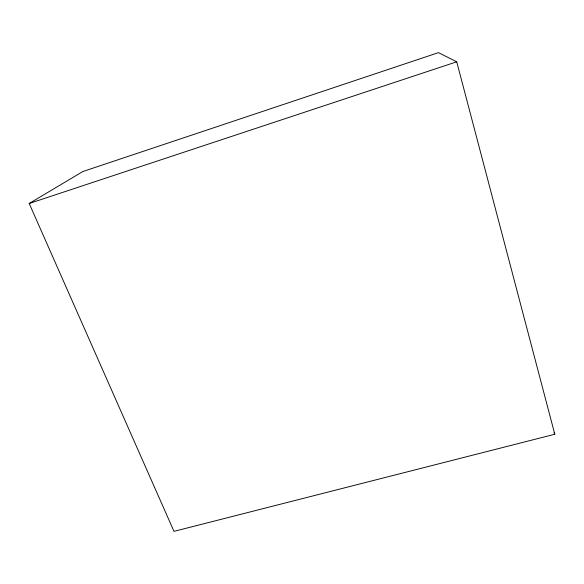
<?xml version="1.0" encoding="UTF-8"?>
<svg xmlns="http://www.w3.org/2000/svg" width="584" height="584" viewBox="0 0 584 584"><rect width="100%" height="100%" fill="white"/><g stroke="black" fill="none" stroke-linecap="round" stroke-linejoin="round"><path stroke-width="0.88" d="M29.2 203.48L82.84 171.528L438.46 52.64L456.724 61.809L554.8 434.233L173.981 531.36L29.2 203.48L456.724 61.809M554.019 432.591L554.8 434.233"/></g></svg>
